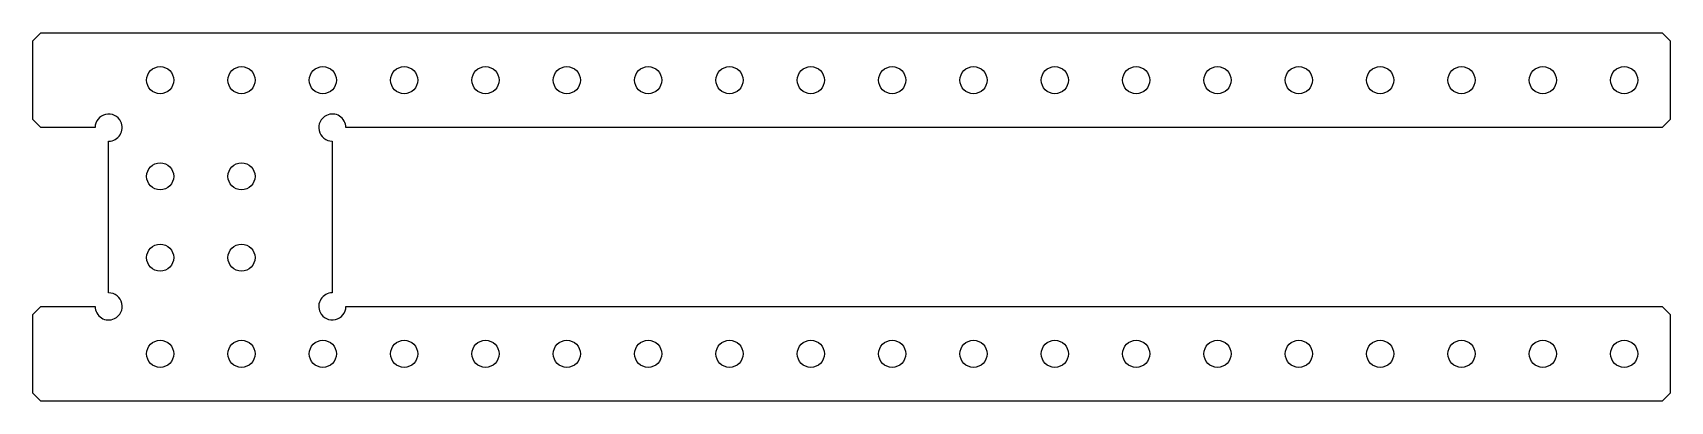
# Model space of a CAD drawing. Extents: x 0 to 6040, y 0 to 1360.
import ezdxf

# ---------------------------------------------------------------- set-up
doc = ezdxf.new("R2010")
doc.units = 0
doc.layers.get('0').update_dxf_attribs({"color": 2, "linetype": 'CONTINUOUS'})

msp = doc.modelspace()

# ---------------------------------------------------------------- linework, layer by layer
at = {"color": 2, "linetype": 'CONTINUOUS'}
for points in [[(0, 30), (0, 320), (30, 350), (230, 350, 0.5526471), (301.69, 304.95, 0.7974949), (280, 400), (280, 960, 0.5526471), (325.05, 1031.69, 0.7974949), (230, 1010), (30, 1010), (0, 1040), (0, 1330), (30, 1360), (6010, 1360), (6040, 1330), (6040, 1040), (6010, 1010), (1155, 1010, 0.5526471), (1083.31, 1055.05, 0.7974949), (1105, 960), (1105, 400, 0.5526471), (1059.95, 328.31, 0.7974949), (1155, 350), (6010, 350), (6040, 320), (6040, 30), (6010, 0), (30, 0)], [(420, 1185, -1), (520, 1185, -1)], [(720, 1185, -1), (820, 1185, -1)], [(1020, 1185, -1), (1120, 1185, -1)], [(1320, 1185, -1), (1420, 1185, -1)], [(1620, 1185, -1), (1720, 1185, -1)], [(1920, 1185, -1), (2020, 1185, -1)], [(2220, 1185, -1), (2320, 1185, -1)], [(2520, 1185, -1), (2620, 1185, -1)], [(2820, 1185, -1), (2920, 1185, -1)], [(3120, 1185, -1), (3220, 1185, -1)], [(3420, 1185, -1), (3520, 1185, -1)], [(3720, 1185, -1), (3820, 1185, -1)], [(4020, 1185, -1), (4120, 1185, -1)], [(4320, 1185, -1), (4420, 1185, -1)], [(4620, 1185, -1), (4720, 1185, -1)], [(4920, 1185, -1), (5020, 1185, -1)], [(5220, 1185, -1), (5320, 1185, -1)], [(5520, 1185, -1), (5620, 1185, -1)], [(5820, 1185, -1), (5920, 1185, -1)], [(420, 830, -1), (520, 830, -1)], [(720, 830, -1), (820, 830, -1)], [(420, 530, -1), (520, 530, -1)], [(720, 530, -1), (820, 530, -1)], [(420, 175, -1), (520, 175, -1)], [(720, 175, -1), (820, 175, -1)], [(1020, 175, -1), (1120, 175, -1)], [(1320, 175, -1), (1420, 175, -1)], [(1620, 175, -1), (1720, 175, -1)], [(1920, 175, -1), (2020, 175, -1)], [(2220, 175, -1), (2320, 175, -1)], [(2520, 175, -1), (2620, 175, -1)], [(2820, 175, -1), (2920, 175, -1)], [(3120, 175, -1), (3220, 175, -1)], [(3420, 175, -1), (3520, 175, -1)], [(3720, 175, -1), (3820, 175, -1)], [(4020, 175, -1), (4120, 175, -1)], [(4320, 175, -1), (4420, 175, -1)], [(4620, 175, -1), (4720, 175, -1)], [(4920, 175, -1), (5020, 175, -1)], [(5220, 175, -1), (5320, 175, -1)], [(5520, 175, -1), (5620, 175, -1)], [(5820, 175, -1), (5920, 175, -1)]]:
    msp.add_lwpolyline(points, format="xyb", close=True, dxfattribs=at)

doc.saveas('drawing.dxf')
